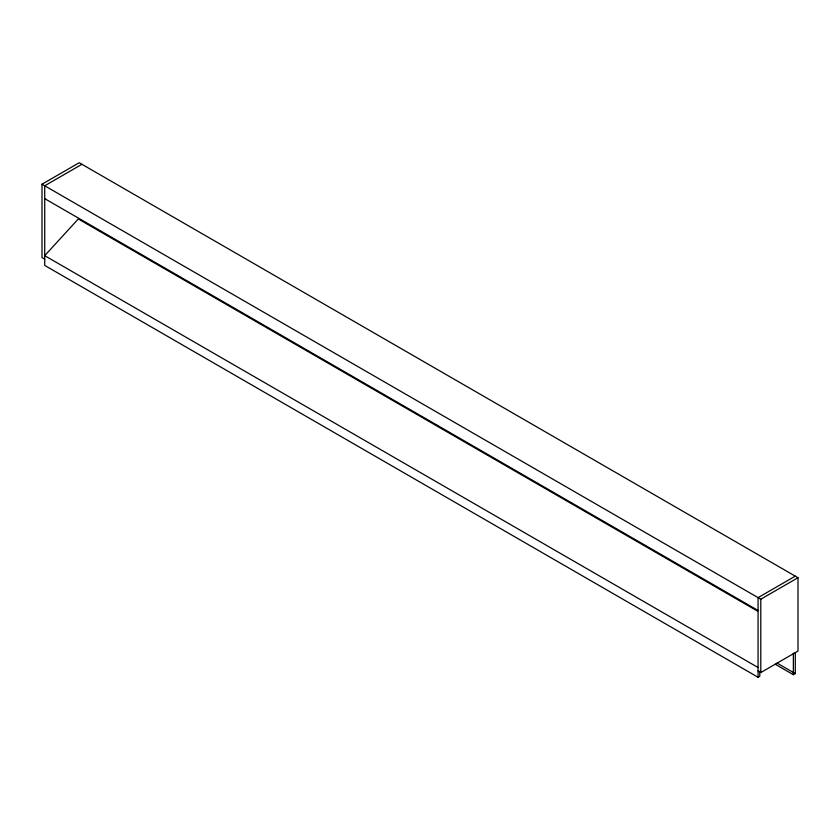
<?xml version="1.0" encoding="UTF-8"?>
<svg xmlns="http://www.w3.org/2000/svg" width="840" height="840" viewBox="0 0 840 840"><rect width="100%" height="100%" fill="white"/><g stroke="black" fill="none" stroke-linecap="round" stroke-linejoin="round"><path stroke-width="1.26" d="M44.72 259.14L42 257.565L42 184.212L79.212 162.729L798 577.721L798 651.074L760.788 672.557L758.069 670.981M81.931 164.304L44.72 185.787L44.72 265.43L758.069 677.271L759.791 676.274L759.791 671.244M795.28 576.146L758.069 597.629L758.069 677.271M42 184.212L760.788 599.203L798 577.721M775.194 664.209L793.37 674.709L795.28 673.606L795.28 652.817M44.72 198.65L758.069 610.491M757.575 611.131L78.298 218.967L44.72 255.665L758.069 667.517M777.105 663.117L795.28 673.606M793.37 653.142L793.37 674.709M760.788 599.203L760.788 672.557"/></g></svg>
